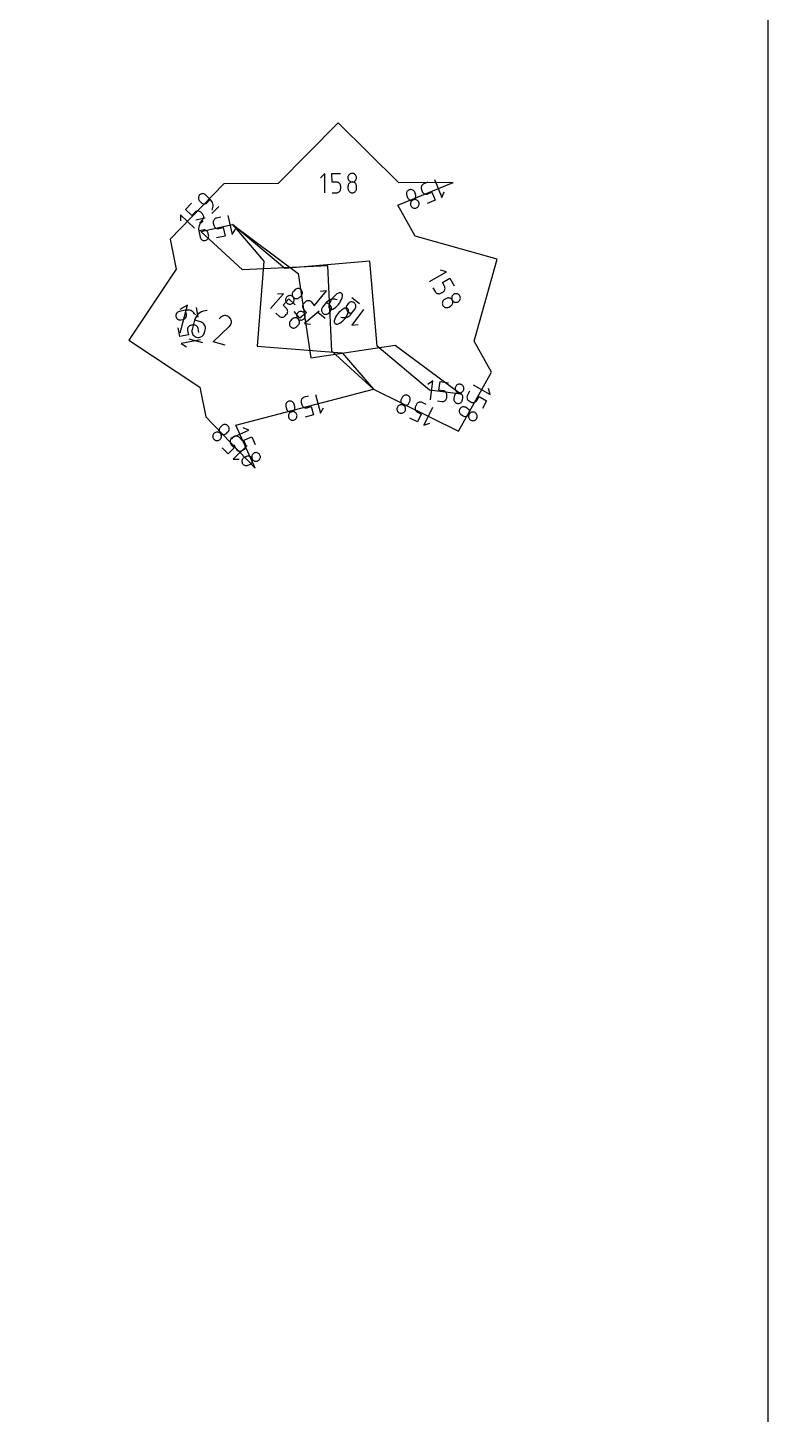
# Model space of a CAD drawing. Extents: x -2 to 214, y 3 to 282.
# Drawn here: x 194.89 to 214.39, y 105.25 to 141.77 of the extents above; entities that cross this region are included whole.
import ezdxf

# ---------------------------------------------------------------- set-up
doc = ezdxf.new("R2010")
doc.units = 0
doc.layers.add('Layer_1', color=7, linetype='CONTINUOUS')

msp = doc.modelspace()

# ---------------------------------------------------------------- linework, layer by layer
at = {"layer": 'Layer_1', "color": 5}
for points in [[(-1.511918, 3.023787), (214.388082, 3.023787), (214.388082, 282.423787), (-1.511918, 282.423787), (-1.511918, 3.023787)], [(199.583004, 131.514414), (200.87899, 130.170129), (200.370327, 131.300341), (203.994748, 132.243066), (202.893369, 133.249075), (202.791868, 135.491842), (200.5491, 135.390345), (199.447718, 136.39635), (200.279853, 136.584836), (202.015058, 135.297049), (202.343759, 133.076179), (204.564629, 133.404879), (206.29983, 132.117092), (205.466346, 132.222947), (204.088051, 133.382104), (203.894887, 135.618842), (201.658146, 135.425679), (200.279853, 136.584836), (201.10523, 135.620179), (200.931074, 133.381882), (203.169372, 133.207723), (203.994748, 132.243066), (206.229807, 131.138871), (207.101239, 132.692956), (206.643277, 133.50939), (207.251194, 135.670581), (205.090003, 136.278498), (204.632041, 137.094931), (206.095755, 137.693426), (204.66074, 137.683502), (203.0623, 139.259989), (201.485817, 137.661549), (200.050802, 137.651629), (198.644164, 136.193104), (198.801259, 135.410231), (197.557111, 133.541433), (199.425909, 132.297284), (199.583004, 131.514414)]]:
    msp.add_lwpolyline(points, dxfattribs=at)
at = {"layer": 'Layer_1', "color": 1}
for points in [[(202.71257, 137.414054), (202.709028, 137.925984), (202.596009, 137.811356)], [(202.904527, 137.415381), (203.018206, 137.416157), (203.018206, 137.416157), (203.038597, 137.418132), (203.057777, 137.423555), (203.075423, 137.432099), (203.091217, 137.443437), (203.104834, 137.457252), (203.11595, 137.473215), (203.124248, 137.491002), (203.129405, 137.510288), (203.131099, 137.530753), (203.130711, 137.587385), (203.130711, 137.587385), (203.128735, 137.60781), (203.123313, 137.626998), (203.114772, 137.64463), (203.103437, 137.660392), (203.089637, 137.673967), (203.073691, 137.685044), (203.055925, 137.693306), (203.036667, 137.698435), (203.016245, 137.700129), (202.902562, 137.699353), (202.900975, 137.927321), (203.128333, 137.928909)], [(203.54847, 137.817639), (203.54847, 137.817639), (203.546494, 137.83798), (203.541072, 137.857122), (203.532532, 137.874743), (203.521197, 137.890516), (203.507396, 137.904115), (203.491447, 137.915228), (203.473685, 137.923522), (203.454427, 137.928676), (203.434001, 137.930369), (203.434001, 137.930369), (203.413603, 137.928394), (203.394419, 137.922975), (203.376773, 137.914434), (203.360979, 137.903103), (203.347366, 137.889313), (203.33625, 137.873385), (203.327956, 137.855651), (203.322802, 137.836435), (203.321108, 137.816066), (203.321108, 137.816066), (203.323084, 137.795626), (203.328506, 137.77641), (203.33705, 137.758736), (203.348389, 137.742924), (203.362196, 137.729293), (203.378142, 137.718166), (203.395904, 137.709865), (203.415159, 137.704704), (203.435574, 137.703011), (203.435574, 137.703011), (203.455965, 137.704987), (203.475145, 137.710412), (203.492791, 137.71896), (203.508585, 137.730305), (203.522199, 137.744124), (203.533318, 137.760094), (203.541616, 137.777885), (203.546773, 137.797174), (203.548467, 137.817639)], [(203.323077, 137.531787), (203.323077, 137.531787), (203.325052, 137.511357), (203.330475, 137.49217), (203.339019, 137.474538), (203.350357, 137.458776), (203.364161, 137.445201), (203.38011, 137.434124), (203.397873, 137.425865), (203.417124, 137.420736), (203.437543, 137.419043), (203.437543, 137.419043), (203.457933, 137.421018), (203.477114, 137.426412), (203.49476, 137.434918), (203.510553, 137.446213), (203.524167, 137.459979), (203.535287, 137.475896), (203.543584, 137.493644), (203.548742, 137.512903), (203.550435, 137.533357), (203.550047, 137.589988), (203.550047, 137.589988), (203.548071, 137.610424), (203.542653, 137.62964), (203.534112, 137.647311), (203.522777, 137.663119), (203.508973, 137.676743), (203.493027, 137.687863), (203.475265, 137.696164), (203.456007, 137.701318), (203.435581, 137.703011), (203.435581, 137.703011), (203.415184, 137.701035), (203.395999, 137.69561), (203.37835, 137.687062), (203.36256, 137.67572), (203.348946, 137.661902), (203.33783, 137.645939), (203.329536, 137.628152), (203.324382, 137.608869), (203.322689, 137.588418), (203.323077, 137.531787)], [(205.42486, 137.695645), (205.319633, 137.65262), (205.319633, 137.65262), (205.30144, 137.643201), (205.285657, 137.631034), (205.272453, 137.616538), (205.262014, 137.600134), (205.254517, 137.582245), (205.250136, 137.563293), (205.249042, 137.543697), (205.251441, 137.523874), (205.257481, 137.504249), (205.278916, 137.45183), (205.278916, 137.45183), (205.288349, 137.433605), (205.30052, 137.417811), (205.315005, 137.404621), (205.331391, 137.39421), (205.349256, 137.386742), (205.368175, 137.382396), (205.387737, 137.381338), (205.407521, 137.383737), (205.427107, 137.389776), (205.532334, 137.432801), (205.618616, 137.221783), (205.408163, 137.13573)], [(205.602543, 137.7683), (205.796299, 137.294438), (205.858558, 137.442887)], [(199.74386, 136.964629), (199.74386, 136.964629), (199.757707, 136.996439), (199.766636, 137.029287), (199.770728, 137.062656), (199.770075, 137.096039), (199.764763, 137.128925), (199.754871, 137.160799), (199.740491, 137.191148), (199.72171, 137.219469), (199.698613, 137.245239), (199.57572, 137.363762), (199.57572, 137.363762), (199.559728, 137.376642), (199.542206, 137.386209), (199.523607, 137.392468), (199.504388, 137.395431), (199.484999, 137.395099), (199.4659, 137.39148), (199.447538, 137.38458), (199.430375, 137.374406), (199.41486, 137.360961), (199.41486, 137.360961), (199.402015, 137.345002), (199.392487, 137.327497), (199.38626, 137.308902), (199.383329, 137.289679), (199.383692, 137.270283), (199.387333, 137.25117), (199.394251, 137.232797), (199.404439, 137.215624), (199.417887, 137.200105), (199.458858, 137.16059), (199.458858, 137.16059), (199.474853, 137.147714), (199.492379, 137.138157), (199.510988, 137.131913), (199.530218, 137.12895), (199.54961, 137.129296), (199.56871, 137.132922), (199.587065, 137.139819), (199.60421, 137.149982), (199.619697, 137.163395), (199.698613, 137.245222)], [(205.079667, 137.431873), (205.079667, 137.431873), (205.070233, 137.450101), (205.058059, 137.465891), (205.04357, 137.479078), (205.02718, 137.489492), (205.009316, 137.496957), (204.990393, 137.501303), (204.970831, 137.502362), (204.951055, 137.499963), (204.931475, 137.49393), (204.931475, 137.49393), (204.913279, 137.484518), (204.897485, 137.472375), (204.88427, 137.457915), (204.873814, 137.441553), (204.866296, 137.42371), (204.861897, 137.404801), (204.860803, 137.385236), (204.863167, 137.365441), (204.869203, 137.345827), (204.890638, 137.293404), (204.890638, 137.293404), (204.900075, 137.275169), (204.912256, 137.259354), (204.926759, 137.246128), (204.943159, 137.235672), (204.961042, 137.228162), (204.979979, 137.223773), (204.999558, 137.222679), (205.019352, 137.225043), (205.038939, 137.231072), (205.038939, 137.231072), (205.057138, 137.240498), (205.072925, 137.252669), (205.086126, 137.267168), (205.096565, 137.283572), (205.104061, 137.301465), (205.108439, 137.320416), (205.109533, 137.34001), (205.107134, 137.359829), (205.101094, 137.379443), (205.07966, 137.431862)], [(199.413354, 136.621931), (199.49227, 136.703761), (199.49227, 136.703761), (199.505115, 136.719721), (199.514647, 136.737222), (199.520877, 136.755813), (199.523808, 136.775033), (199.523452, 136.794425), (199.519815, 136.813535), (199.512897, 136.831904), (199.502712, 136.849077), (199.489268, 136.864592), (199.448504, 136.903906), (199.448504, 136.903906), (199.432516, 136.916775), (199.415008, 136.926314), (199.396431, 136.932537), (199.37724, 136.935465), (199.357883, 136.935077), (199.338815, 136.931419), (199.320488, 136.924494), (199.303357, 136.914309), (199.287874, 136.900886), (199.208958, 136.819056), (199.04486, 136.977315), (199.202696, 137.140972)], [(199.740636, 136.869101), (199.918327, 137.053346)], [(204.976811, 137.082683), (204.976811, 137.082683), (204.986212, 137.064536), (204.998366, 137.048781), (205.012847, 137.035608), (205.029237, 137.025184), (205.047109, 137.017694), (205.066046, 137.013313), (205.085618, 137.012219), (205.105412, 137.014618), (205.125002, 137.020644), (205.125002, 137.020644), (205.143202, 137.03007), (205.158989, 137.042237), (205.172193, 137.056729), (205.182635, 137.073123), (205.190143, 137.090991), (205.194531, 137.10991), (205.195625, 137.129458), (205.193261, 137.14921), (205.187253, 137.168747), (205.187253, 137.168747), (205.177817, 137.186985), (205.165632, 137.202804), (205.151125, 137.216029), (205.134718, 137.226489), (205.116832, 137.234004), (205.097891, 137.238396), (205.078312, 137.239489), (205.058525, 137.237126), (205.038942, 137.231104), (205.038942, 137.231104), (205.020753, 137.221681), (205.004966, 137.20951), (204.991769, 137.195011), (204.98133, 137.178603), (204.973833, 137.16071), (204.969455, 137.141752), (204.968362, 137.122152), (204.970761, 137.102329), (204.976804, 137.082704)], [(199.280095, 136.483758), (198.911601, 136.839139), (198.91454, 136.678192)], [(199.564318, 136.750832), (199.314668, 136.694285)], [(199.509207, 136.672734), (199.509207, 136.672734), (199.480177, 136.653737), (199.454692, 136.631177), (199.432961, 136.605523), (199.415192, 136.577251), (199.401592, 136.546845), (199.392374, 136.514771), (199.387742, 136.481504), (199.387908, 136.447524), (199.393076, 136.413305), (199.430795, 136.24679), (199.430795, 136.24679), (199.437096, 136.227246), (199.446497, 136.209636), (199.458611, 136.194198), (199.473054, 136.181177), (199.489448, 136.170816), (199.507401, 136.163362), (199.526539, 136.159058), (199.546471, 136.158141), (199.566815, 136.160857), (199.566815, 136.160857), (199.58631, 136.167154), (199.603885, 136.176559), (199.619291, 136.188688), (199.632287, 136.203152), (199.642627, 136.219566), (199.650067, 136.237544), (199.654364, 136.2567), (199.655271, 136.276649), (199.65254, 136.297001), (199.639967, 136.352514), (199.639967, 136.352514), (199.63366, 136.372072), (199.624248, 136.389679), (199.612116, 136.40511), (199.597659, 136.418124), (199.581255, 136.428474), (199.563295, 136.435921), (199.544167, 136.440225), (199.524256, 136.441135), (199.50395, 136.438419), (199.393076, 136.413305)], [(199.973551, 136.777911), (199.862676, 136.752797), (199.862676, 136.752797), (199.843182, 136.7465), (199.82561, 136.737098), (199.8102, 136.724973), (199.797204, 136.710513), (199.786861, 136.694105), (199.77942, 136.676131), (199.775124, 136.656979), (199.774217, 136.637036), (199.776944, 136.616685), (199.789453, 136.56145), (199.789453, 136.56145), (199.795758, 136.541921), (199.805163, 136.524338), (199.817281, 136.508946), (199.831727, 136.495978), (199.848117, 136.48567), (199.866066, 136.478269), (199.885187, 136.474004), (199.905098, 136.473122), (199.925407, 136.475838), (200.036282, 136.500949), (200.086644, 136.278607), (199.864895, 136.228379)], [(200.16077, 136.820319), (200.273863, 136.321025), (200.359715, 136.457197)], [(205.466057, 135.084864), (205.912554, 135.335315), (205.757582, 135.378883)], [(205.559967, 134.917442), (205.615586, 134.818291), (205.615586, 134.818291), (205.627167, 134.801393), (205.64118, 134.787222), (205.657185, 134.775897), (205.674746, 134.767551), (205.693419, 134.762305), (205.712769, 134.760294), (205.732351, 134.761635), (205.75173, 134.766436), (205.770462, 134.774843), (205.819854, 134.802546), (205.819854, 134.802546), (205.836784, 134.814149), (205.850966, 134.828165), (205.862276, 134.84416), (205.870598, 134.8617), (205.875816, 134.880344), (205.877791, 134.899655), (205.876451, 134.919199), (205.871635, 134.938538), (205.863243, 134.957236), (205.807627, 135.056384), (206.006456, 135.167915), (206.117691, 134.969615)], [(201.280959, 134.375177), (201.626223, 134.753171), (201.465413, 134.745872)], [(202.083786, 134.69563), (202.083786, 134.69563), (202.098127, 134.710316), (202.109292, 134.726833), (202.117261, 134.744733), (202.121995, 134.763561), (202.123477, 134.782868), (202.121643, 134.8022), (202.116499, 134.821102), (202.108004, 134.839126), (202.096126, 134.855816), (202.096126, 134.855816), (202.081475, 134.870131), (202.064983, 134.881311), (202.047104, 134.889315), (202.028287, 134.894103), (202.008983, 134.89562), (201.989647, 134.893856), (201.970731, 134.888751), (201.952687, 134.880274), (201.935962, 134.868378), (201.89293, 134.831562), (201.89293, 134.831562), (201.878582, 134.816872), (201.867392, 134.800338), (201.859395, 134.782417), (201.854622, 134.763561), (201.853105, 134.744225), (201.854869, 134.724865), (201.85998, 134.705934), (201.868458, 134.687893), (201.880336, 134.671189), (201.880336, 134.671189), (201.895001, 134.656874), (201.911518, 134.645708), (201.929432, 134.637732), (201.948284, 134.632976), (201.967623, 134.631495), (201.986991, 134.633294), (202.005935, 134.638423), (202.023997, 134.646918), (202.040723, 134.658814), (202.083751, 134.69563)], [(202.430842, 134.44102), (202.7607, 134.833234), (202.600154, 134.819345)], [(203.172, 134.749104), (203.172, 134.749104), (203.165089, 134.759779), (203.156597, 134.768835), (203.146804, 134.77618), (203.135978, 134.781725), (203.124399, 134.785376), (203.112345, 134.787035), (203.100086, 134.786611), (203.087905, 134.784036), (203.076069, 134.779189), (203.076069, 134.779189), (203.032677, 134.753849), (202.992453, 134.724494), (202.955623, 134.691428), (202.922409, 134.654955), (202.893041, 134.61538), (202.867739, 134.573008), (202.846732, 134.528145), (202.83025, 134.481092), (202.818513, 134.432151), (202.818513, 134.432151), (202.817737, 134.426905), (202.817349, 134.42162), (202.817359, 134.416336), (202.817747, 134.411072), (202.818523, 134.405865), (202.819688, 134.400746), (202.821205, 134.395744), (202.823074, 134.390886), (202.825332, 134.386208), (202.825332, 134.386208), (202.832264, 134.375403), (202.840766, 134.366241), (202.85057, 134.358819), (202.8614, 134.353227), (202.872985, 134.349548), (202.885054, 134.34789), (202.897327, 134.348313), (202.909533, 134.350924), (202.921404, 134.355813), (202.921404, 134.355813), (202.964711, 134.381203), (203.004871, 134.410596), (203.041662, 134.443687), (203.074855, 134.480171), (203.104224, 134.519745), (203.129546, 134.562103), (203.150593, 134.606945), (203.167138, 134.653963), (203.178956, 134.702851), (203.178956, 134.702851), (203.179733, 134.708086), (203.180121, 134.713339), (203.180114, 134.718592), (203.179726, 134.723824), (203.178949, 134.729024), (203.177785, 134.734167), (203.176233, 134.73924), (203.174293, 134.744221), (203.172, 134.749097)], [(206.223291, 134.548013), (206.223291, 134.548013), (206.240147, 134.559574), (206.25429, 134.573569), (206.265589, 134.589557), (206.273922, 134.607104), (206.279161, 134.625759), (206.281171, 134.645091), (206.279866, 134.664649), (206.275075, 134.684002), (206.26669, 134.702703), (206.26669, 134.702703), (206.255101, 134.719608), (206.241085, 134.733783), (206.225083, 134.74511), (206.207533, 134.753461), (206.188881, 134.758717), (206.169567, 134.760763), (206.15003, 134.759458), (206.130715, 134.754688), (206.112064, 134.746328), (206.112064, 134.746328), (206.095123, 134.734721), (206.080921, 134.720688), (206.069572, 134.704668), (206.061207, 134.687103), (206.055947, 134.668431), (206.053901, 134.649091), (206.055207, 134.629526), (206.05999, 134.610176), (206.068372, 134.591483), (206.068372, 134.591483), (206.079954, 134.574588), (206.09397, 134.560417), (206.109982, 134.549097), (206.127547, 134.54075), (206.146223, 134.535508), (206.165577, 134.533497), (206.185163, 134.534837), (206.204545, 134.539642), (206.223277, 134.548045)], [(198.901858, 133.731915), (199.09948, 134.45874), (198.893952, 134.341046)], [(199.381141, 134.146704), (199.330782, 134.397674)], [(201.422695, 134.245715), (201.506635, 134.169045), (201.506635, 134.169045), (201.522936, 134.156642), (201.540692, 134.147586), (201.559445, 134.141864), (201.578735, 134.139465), (201.598113, 134.140347), (201.617118, 134.144506), (201.635293, 134.151915), (201.65218, 134.162561), (201.667328, 134.176426), (201.705524, 134.21824), (201.705524, 134.21824), (201.717952, 134.234567), (201.727015, 134.252329), (201.73273, 134.271069), (201.735129, 134.290334), (201.734212, 134.309673), (201.730038, 134.328635), (201.722619, 134.346764), (201.711976, 134.363613), (201.698136, 134.37873), (201.614197, 134.455399), (201.767948, 134.623723), (201.935824, 134.470385)], [(201.719963, 134.683568), (201.719963, 134.683568), (201.705686, 134.668939), (201.694552, 134.652453), (201.686594, 134.634564), (201.681845, 134.615733), (201.680364, 134.596411), (201.682163, 134.577058), (201.687278, 134.558131), (201.695755, 134.540087), (201.707633, 134.523386), (201.707633, 134.523386), (201.722298, 134.509067), (201.738812, 134.497901), (201.756719, 134.489922), (201.775561, 134.485156), (201.794882, 134.483639), (201.814225, 134.485402), (201.833127, 134.4905), (201.85114, 134.498953), (201.867798, 134.510792), (201.867798, 134.510792), (201.882145, 134.525482), (201.893335, 134.54202), (201.901333, 134.559948), (201.90611, 134.578807), (201.907627, 134.59815), (201.905827, 134.617514), (201.900719, 134.636444), (201.892249, 134.654485), (201.880378, 134.671182), (201.880378, 134.671182), (201.865717, 134.685495), (201.849203, 134.696653), (201.831292, 134.704629), (201.812436, 134.709385), (201.793094, 134.710866), (201.773719, 134.709067), (201.754771, 134.703934), (201.736702, 134.695439), (201.71997, 134.683537)], [(202.442656, 134.450795), (202.368749, 134.537173), (202.368749, 134.537173), (202.354091, 134.551485), (202.337578, 134.562647), (202.319671, 134.570627), (202.300819, 134.575382), (202.281479, 134.576899), (202.262108, 134.5751), (202.243164, 134.569974), (202.225098, 134.561475), (202.208366, 134.549576), (202.165334, 134.512757), (202.165334, 134.512757), (202.150994, 134.498074), (202.139825, 134.481561), (202.131856, 134.463661), (202.127118, 134.444837), (202.125636, 134.425529), (202.127471, 134.4062), (202.132614, 134.387295), (202.141109, 134.369272), (202.152994, 134.352575), (202.226905, 134.266193), (202.05368, 134.117981), (201.905863, 134.290743)], [(203.038597, 134.599519), (203.038597, 134.599519), (203.005778, 134.61115), (202.972282, 134.6178), (202.938609, 134.619599), (202.905257, 134.616636), (202.872731, 134.609062), (202.841528, 134.596979), (202.812152, 134.580511), (202.785101, 134.559775), (202.76088, 134.534887), (202.651243, 134.404525), (202.651243, 134.404525), (202.639471, 134.387672), (202.631121, 134.369515), (202.62615, 134.350507), (202.624527, 134.331101), (202.626185, 134.311758), (202.631107, 134.292927), (202.639245, 134.275066), (202.650562, 134.258633), (202.665012, 134.244081), (202.665012, 134.244081), (202.681857, 134.232313), (202.700004, 134.223969), (202.719001, 134.219006), (202.738393, 134.217383), (202.757726, 134.219076), (202.77655, 134.224022), (202.794415, 134.232189), (202.810861, 134.243538), (202.825438, 134.258027), (202.861929, 134.301415), (202.861929, 134.301415), (202.873698, 134.318253), (202.882041, 134.336382), (202.887001, 134.355351), (202.888624, 134.374711), (202.886931, 134.394012), (202.881985, 134.412801), (202.873814, 134.430637), (202.862465, 134.447066), (202.847977, 134.461636), (202.760883, 134.534887)], [(202.966535, 133.999328), (202.966535, 133.999328), (202.972786, 133.988254), (202.980709, 133.978701), (202.99004, 133.97077), (203.000507, 133.964579), (203.011842, 133.960233), (203.023777, 133.957834), (203.036036, 133.957502), (203.048355, 133.959337), (203.060462, 133.963457), (203.060462, 133.963457), (203.105311, 133.986113), (203.147245, 134.01297), (203.186016, 134.043739), (203.221385, 134.078124), (203.253103, 134.115843), (203.280934, 134.156599), (203.304627, 134.200104), (203.323938, 134.246071), (203.338627, 134.294204), (203.338627, 134.294204), (203.339721, 134.299397), (203.340426, 134.304646), (203.340737, 134.309924), (203.340663, 134.315201), (203.340204, 134.320444), (203.339357, 134.325626), (203.338158, 134.330713), (203.336571, 134.335673), (203.334595, 134.340478), (203.334595, 134.340478), (203.328333, 134.351689), (203.320403, 134.361348), (203.311068, 134.369353), (203.300598, 134.375593), (203.289256, 134.379968), (203.277314, 134.382367), (203.265038, 134.382684), (203.252694, 134.380814), (203.240548, 134.376655), (203.240548, 134.376655), (203.19578, 134.353943), (203.153906, 134.327044), (203.115174, 134.29625), (203.079826, 134.261851), (203.048104, 134.224132), (203.020256, 134.183389), (202.996525, 134.13991), (202.977153, 134.093985), (202.962386, 134.045905), (202.962386, 134.045905), (202.961293, 134.040726), (202.960587, 134.035509), (202.960277, 134.030263), (202.960354, 134.025017), (202.960813, 134.019782), (202.961659, 134.014575), (202.962894, 134.009417), (202.964517, 134.004326), (202.966528, 133.999321)], [(203.136535, 134.145642), (203.136535, 134.145642), (203.169999, 134.136029), (203.203838, 134.131425), (203.23756, 134.131683), (203.270668, 134.136657), (203.302676, 134.146193), (203.333085, 134.160148), (203.361406, 134.178369), (203.387148, 134.200714), (203.409814, 134.227028), (203.51133, 134.363807), (203.51133, 134.363807), (203.522054, 134.381344), (203.529286, 134.399974), (203.533092, 134.41925), (203.533551, 134.438719), (203.530729, 134.457928), (203.524672, 134.476424), (203.515461, 134.493756), (203.50317, 134.509473), (203.487863, 134.523118), (203.487863, 134.523118), (203.470333, 134.533842), (203.45171, 134.541067), (203.432448, 134.544867), (203.412996, 134.54529), (203.393798, 134.542433), (203.375309, 134.536351), (203.357977, 134.527111), (203.34225, 134.514785), (203.328577, 134.49944), (203.294791, 134.453914), (203.294791, 134.453914), (203.28407, 134.436391), (203.276842, 134.417789), (203.273042, 134.398552), (203.272619, 134.379132), (203.275476, 134.359969), (203.281558, 134.341515), (203.290794, 134.324208), (203.30312, 134.308499), (203.31847, 134.294835), (203.409853, 134.227014)], [(203.62885, 134.498244), (203.423082, 134.650954)], [(205.864114, 134.607234), (205.864114, 134.607234), (205.847188, 134.595635), (205.833006, 134.581616), (205.821699, 134.565617), (205.813377, 134.548073), (205.80816, 134.529429), (205.806184, 134.510115), (205.807525, 134.490571), (205.812337, 134.471235), (205.820726, 134.452548), (205.820726, 134.452548), (205.8323, 134.435647), (205.846288, 134.421458), (205.862262, 134.41012), (205.879784, 134.401748), (205.898415, 134.396478), (205.917722, 134.394432), (205.937269, 134.395737), (205.956626, 134.400528), (205.975352, 134.408927), (206.024744, 134.436634), (206.024744, 134.436634), (206.041685, 134.448241), (206.055887, 134.462267), (206.067229, 134.478283), (206.075594, 134.495845), (206.080854, 134.514514), (206.0829, 134.533849), (206.081594, 134.553411), (206.076804, 134.572764), (206.068418, 134.591462), (206.068418, 134.591462), (206.056833, 134.608367), (206.042814, 134.622545), (206.026801, 134.633865), (206.00924, 134.642209), (205.990567, 134.647451), (205.971221, 134.649462), (205.951638, 134.648121), (205.932267, 134.643316), (205.913542, 134.634917), (205.864146, 134.60721)], [(199.304433, 134.203727), (199.304433, 134.203727), (199.28616, 134.233219), (199.264231, 134.259254), (199.239124, 134.281613), (199.211304, 134.300074), (199.18124, 134.314422), (199.149402, 134.32443), (199.116262, 134.329884), (199.082289, 134.330554), (199.04795, 134.326229), (198.880557, 134.292641), (198.880557, 134.292641), (198.860865, 134.286824), (198.843025, 134.277863), (198.827291, 134.266133), (198.813917, 134.252015), (198.803154, 134.235886), (198.795259, 134.21812), (198.790482, 134.199099), (198.789082, 134.179191), (198.791304, 134.158787), (198.791304, 134.158787), (198.797118, 134.139141), (198.806085, 134.121339), (198.817829, 134.105641), (198.831969, 134.092288), (198.848122, 134.081546), (198.865913, 134.073665), (198.884956, 134.068895), (198.904874, 134.067484), (198.925289, 134.069707), (198.981095, 134.080907), (198.981095, 134.080907), (199.000787, 134.086728), (199.01862, 134.095703), (199.034347, 134.107447), (199.047714, 134.121583), (199.058466, 134.137726), (199.066354, 134.155495), (199.071127, 134.17451), (199.072531, 134.194393), (199.070316, 134.214758), (199.04795, 134.326219)], [(199.614458, 134.318719), (199.614458, 134.318719), (199.56351, 134.313952), (199.514728, 134.302131), (199.468715, 134.283719), (199.426061, 134.25918), (199.387364, 134.228986), (199.353216, 134.193602), (199.32421, 134.153492), (199.300944, 134.109126), (199.284011, 134.060972), (199.218327, 133.819397), (199.218327, 133.819397), (199.213039, 133.789651), (199.21312, 133.760278), (199.218232, 133.731859), (199.228039, 133.70497), (199.24221, 133.680198), (199.260407, 133.658128), (199.282293, 133.639336), (199.307534, 133.62441), (199.335792, 133.613928), (199.335792, 133.613928), (199.365531, 133.60864), (199.394886, 133.608721), (199.423284, 133.61384), (199.450145, 133.623662), (199.474889, 133.63785), (199.496937, 133.656078), (199.515712, 133.678004), (199.530635, 133.703298), (199.54113, 133.731626), (199.562991, 133.812031), (199.562991, 133.812031), (199.568283, 133.841756), (199.568212, 133.871086), (199.563108, 133.899446), (199.553308, 133.926264), (199.539136, 133.950962), (199.52093, 133.972968), (199.499019, 133.991704), (199.473735, 134.006602), (199.445414, 134.017086), (199.284011, 134.060972)], [(200.092606, 133.408143), (199.769807, 133.495914), (200.198647, 133.895001), (200.198647, 133.895001), (200.199124, 133.895346), (200.199586, 133.895696), (200.200041, 133.896048), (200.200485, 133.896436), (200.200926, 133.896825), (200.201367, 133.897248), (200.201812, 133.897671), (200.202263, 133.89813), (200.202722, 133.898624), (200.202722, 133.898624), (200.222227, 133.921717), (200.236874, 133.947173), (200.246671, 133.974319), (200.251628, 134.002492), (200.251748, 134.031021), (200.247042, 134.059243), (200.23752, 134.086488), (200.223183, 134.11209), (200.204049, 134.135376), (200.204049, 134.135376), (200.180832, 134.154747), (200.155305, 134.169292), (200.128124, 134.179033), (200.099947, 134.183954), (200.071429, 134.184049), (200.043231, 134.179315), (200.016007, 134.169737), (199.990413, 134.155315), (199.967109, 134.136036), (199.934858, 134.101143)], [(201.80887, 134.046713), (201.80887, 134.046713), (201.796438, 134.030383), (201.787382, 134.01262), (201.781667, 133.993877), (201.779268, 133.974608), (201.780186, 133.955269), (201.784359, 133.936307), (201.791781, 133.918175), (201.802418, 133.901329), (201.816254, 133.886224), (201.816254, 133.886224), (201.832548, 133.873809), (201.850286, 133.864736), (201.869015, 133.858982), (201.888277, 133.856548), (201.907619, 133.857395), (201.926592, 133.861515), (201.944742, 133.868899), (201.961612, 133.879524), (201.976753, 133.893378), (202.014949, 133.935193), (202.014949, 133.935193), (202.027384, 133.95153), (202.036464, 133.96931), (202.042204, 133.988078), (202.044638, 134.007378), (202.043756, 134.026753), (202.039611, 134.04575), (202.032217, 134.063907), (202.021591, 134.080777), (202.007759, 134.095897), (202.007759, 134.095897), (201.99145, 134.108308), (201.973688, 134.117364), (201.954934, 134.123086), (201.935637, 134.125484), (201.916263, 134.124603), (201.897262, 134.120443), (201.87909, 134.113031), (201.862206, 134.102385), (201.847065, 134.088531), (201.80887, 134.046716)], [(202.168474, 134.103277), (202.168474, 134.103277), (202.180849, 134.119544), (202.18988, 134.137271), (202.195585, 134.156), (202.197984, 134.175272), (202.197102, 134.194632), (202.192953, 134.213619), (202.185555, 134.231776), (202.17493, 134.248643), (202.161097, 134.263766), (202.161097, 134.263766), (202.144788, 134.276177), (202.12703, 134.285236), (202.108279, 134.290962), (202.088993, 134.293396), (202.069636, 134.292514), (202.050657, 134.288383), (202.03252, 134.281007), (202.015682, 134.270413), (202.000598, 134.256619), (202.000598, 134.256619), (201.988159, 134.240282), (201.979082, 134.222498), (201.973338, 134.203724), (201.970904, 134.18442), (201.971751, 134.165038), (201.975893, 134.146037), (201.983283, 134.127876), (201.993902, 134.11101), (202.007731, 134.095893), (202.007731, 134.095893), (202.024033, 134.083486), (202.041791, 134.074434), (202.060545, 134.068715), (202.079842, 134.066317), (202.09922, 134.067199), (202.118228, 134.071358), (202.136406, 134.078773), (202.153297, 134.08942), (202.168446, 134.103284)], [(202.567459, 134.304935), (202.178468, 133.972111), (202.338961, 133.959644)], [(202.525771, 134.277479), (202.72188, 134.112552)], [(203.733537, 134.340774), (203.42812, 133.929245), (203.587526, 133.95286)], [(199.398103, 133.736928), (199.375737, 133.848388), (199.375737, 133.848388), (199.369923, 133.868031), (199.360955, 133.885832), (199.349215, 133.901534), (199.335083, 133.914887), (199.318933, 133.925629), (199.301149, 133.933513), (199.28211, 133.938283), (199.262195, 133.939694), (199.241784, 133.937472), (199.186256, 133.926331), (199.186256, 133.926331), (199.166575, 133.920496), (199.148767, 133.911528), (199.133079, 133.899795), (199.119758, 133.885673), (199.109051, 133.869544), (199.101205, 133.851782), (199.096471, 133.832774), (199.095092, 133.812892), (199.097318, 133.792519), (199.119684, 133.681059), (198.896164, 133.636206), (198.851431, 133.85913)], [(199.435868, 133.548718), (198.933932, 133.447996), (199.067942, 133.358807)], [(199.129477, 133.572456), (199.492887, 133.473643)], [(205.491242, 131.961757), (205.55574, 132.46962), (205.42849, 132.371025)], [(205.681671, 131.937574), (205.794451, 131.923252), (205.794451, 131.923252), (205.814923, 131.9225), (205.834653, 131.925326), (205.853277, 131.93145), (205.870436, 131.940591), (205.885767, 131.952472), (205.898908, 131.966816), (205.909495, 131.983344), (205.917168, 132.001776), (205.921567, 132.021832), (205.928701, 132.078015), (205.928701, 132.078015), (205.929441, 132.098522), (205.926619, 132.11826), (205.920498, 132.136869), (205.911358, 132.153996), (205.89948, 132.169286), (205.885147, 132.182384), (205.868637, 132.192929), (205.850232, 132.200574), (205.830212, 132.204955), (205.717436, 132.219278), (205.746159, 132.445437), (205.971711, 132.416791)], [(206.373349, 132.250718), (206.373349, 132.250718), (206.37409, 132.271143), (206.371267, 132.290835), (206.365143, 132.309434), (206.356006, 132.326572), (206.344132, 132.341889), (206.329802, 132.35502), (206.313295, 132.3656), (206.294894, 132.373269), (206.274878, 132.377661), (206.274878, 132.377661), (206.254392, 132.378413), (206.234658, 132.375587), (206.216031, 132.369466), (206.198875, 132.360336), (206.183551, 132.348472), (206.170417, 132.334164), (206.159841, 132.317689), (206.152178, 132.299327), (206.147793, 132.279363), (206.147793, 132.279363), (206.147052, 132.258846), (206.149875, 132.239079), (206.155995, 132.220425), (206.165132, 132.203248), (206.177003, 132.187902), (206.191333, 132.174757), (206.207836, 132.164167), (206.22623, 132.156498), (206.246243, 132.152106), (206.246243, 132.152106), (206.266715, 132.151358), (206.286445, 132.154183), (206.305072, 132.160311), (206.322231, 132.169459), (206.337563, 132.181347), (206.3507, 132.195698), (206.361291, 132.212229), (206.368964, 132.230662), (206.373363, 132.250718)], [(206.52566, 132.189842), (206.470059, 132.090687), (206.470059, 132.090687), (206.461677, 132.07199), (206.456894, 132.052643), (206.455588, 132.033082), (206.457634, 132.013746), (206.462894, 131.995077), (206.471259, 131.977512), (206.482604, 131.961496), (206.496807, 131.947466), (206.513747, 131.935863), (206.563143, 131.908163), (206.563143, 131.908163), (206.581872, 131.899767), (206.601225, 131.894976), (206.620773, 131.893668), (206.640077, 131.89571), (206.658707, 131.900981), (206.676226, 131.909352), (206.6922, 131.920697), (206.706187, 131.934886), (206.717766, 131.951798), (206.773367, 132.050957), (206.972214, 131.939455), (206.861011, 131.741141)], [(206.619549, 132.357278), (207.066081, 132.106894), (207.022446, 132.261841)], [(201.90587, 131.846946), (201.90587, 131.846946), (201.898948, 131.866264), (201.888989, 131.883539), (201.876385, 131.898539), (201.861529, 131.911042), (201.844818, 131.920824), (201.826643, 131.927654), (201.807399, 131.931309), (201.787477, 131.931567), (201.76727, 131.928194), (201.76727, 131.928194), (201.747984, 131.921294), (201.730708, 131.911363), (201.715684, 131.898793), (201.703142, 131.883973), (201.693314, 131.86729), (201.686435, 131.849133), (201.682738, 131.829892), (201.682456, 131.809953), (201.685842, 131.789711), (201.700098, 131.7349), (201.700098, 131.7349), (201.707023, 131.715571), (201.716985, 131.698271), (201.729594, 131.683232), (201.744456, 131.670684), (201.761178, 131.660859), (201.779364, 131.653983), (201.798618, 131.65029), (201.818554, 131.650011), (201.838771, 131.653373), (201.838771, 131.653373), (201.858065, 131.660287), (201.875333, 131.670246), (201.890347, 131.682858), (201.902878, 131.697724), (201.912692, 131.714457), (201.919557, 131.732656), (201.92324, 131.751932), (201.923512, 131.771889), (201.920125, 131.792135), (201.90587, 131.846946)], [(202.283137, 132.062355), (202.173116, 132.033738), (202.173116, 132.033738), (202.15383, 132.026827), (202.136562, 132.016872), (202.121547, 132.004263), (202.109017, 131.989401), (202.099199, 131.972672), (202.09233, 131.954472), (202.088644, 131.935193), (202.088372, 131.915229), (202.091759, 131.894976), (202.106015, 131.840165), (202.106015, 131.840165), (202.112936, 131.820847), (202.122895, 131.803572), (202.135493, 131.788572), (202.150345, 131.776066), (202.167052, 131.766287), (202.185227, 131.759453), (202.204475, 131.755799), (202.2244, 131.755545), (202.244614, 131.758917), (202.354638, 131.787534), (202.412025, 131.5669), (202.19198, 131.509665)], [(202.468917, 132.110679), (202.597787, 131.615224), (202.679279, 131.754049)], [(204.622534, 131.774732), (204.622534, 131.774732), (204.615161, 131.755672), (204.611407, 131.736131), (204.611125, 131.716556), (204.614159, 131.697371), (204.620382, 131.67902), (204.629639, 131.661931), (204.641785, 131.646543), (204.656676, 131.633286), (204.674163, 131.6226), (204.674163, 131.6226), (204.693276, 131.615202), (204.712852, 131.611431), (204.732456, 131.611135), (204.751654, 131.614165), (204.770012, 131.620374), (204.787098, 131.629613), (204.802472, 131.641735), (204.815708, 131.656587), (204.826369, 131.674025), (204.826369, 131.674025), (204.833784, 131.693173), (204.837569, 131.712781), (204.837873, 131.732409), (204.834839, 131.751629), (204.828627, 131.770008), (204.819377, 131.787111), (204.807234, 131.802506), (204.792347, 131.815764), (204.774867, 131.826446), (204.774867, 131.826446), (204.755774, 131.833837), (204.736202, 131.837604), (204.716598, 131.837893), (204.697393, 131.834849), (204.679021, 131.828619), (204.661914, 131.819344), (204.646509, 131.807174), (204.633237, 131.792255), (204.622534, 131.774732)], [(204.9523, 131.928907), (204.9523, 131.928907), (204.959708, 131.948045), (204.963479, 131.967624), (204.963765, 131.987214), (204.960731, 132.006391), (204.954494, 132.024721), (204.94522, 132.041778), (204.933059, 132.057134), (204.918162, 132.070367), (204.900678, 132.081038), (204.900678, 132.081038), (204.881575, 132.08844), (204.862017, 132.092232), (204.842427, 132.09256), (204.823229, 132.089562), (204.804881, 132.083377), (204.787796, 132.074149), (204.772411, 132.06202), (204.759154, 132.047126), (204.748454, 132.029614), (204.723368, 131.978839), (204.723368, 131.978839), (204.715956, 131.95969), (204.712168, 131.94009), (204.711864, 131.920465), (204.714898, 131.901252), (204.72111, 131.88288), (204.730364, 131.865781), (204.74251, 131.850389), (204.757401, 131.837131), (204.774888, 131.826446), (204.774888, 131.826446), (204.794001, 131.819052), (204.813581, 131.81528), (204.833184, 131.814991), (204.85239, 131.818036), (204.870759, 131.824266), (204.887858, 131.833537), (204.903257, 131.845704), (204.916525, 131.860616), (204.927221, 131.878131), (204.952307, 131.928907)], [(205.37854, 131.844931), (205.276619, 131.895283), (205.276619, 131.895283), (205.257513, 131.902678), (205.23794, 131.906445), (205.218337, 131.906738), (205.199135, 131.903701), (205.180762, 131.897471), (205.16366, 131.888203), (205.148257, 131.876039), (205.134989, 131.86112), (205.124283, 131.843598), (205.0992, 131.792826), (205.0992, 131.792826), (205.091792, 131.773688), (205.088017, 131.754109), (205.087728, 131.734519), (205.090762, 131.715346), (205.096995, 131.697019), (205.10627, 131.679958), (205.118433, 131.664602), (205.133335, 131.651369), (205.150826, 131.640691), (205.25275, 131.590339), (205.151774, 131.385946), (204.947925, 131.486654)], [(206.111976, 131.997342), (206.111976, 131.997342), (206.111235, 131.976835), (206.114057, 131.957097), (206.120185, 131.938485), (206.129329, 131.921357), (206.141207, 131.906068), (206.15554, 131.892969), (206.17205, 131.882425), (206.190451, 131.874783), (206.210461, 131.870402), (206.210461, 131.870402), (206.230932, 131.86964), (206.25066, 131.872441), (206.269279, 131.878526), (206.286431, 131.887625), (206.301756, 131.899457), (206.314893, 131.913758), (206.325477, 131.930247), (206.333146, 131.948652), (206.337542, 131.968696), (206.344675, 132.02488), (206.344675, 132.02488), (206.345451, 132.045397), (206.342629, 132.06516), (206.336512, 132.083808), (206.327375, 132.100981), (206.315504, 132.11632), (206.301177, 132.129461), (206.284671, 132.140044), (206.26627, 132.147713), (206.246253, 132.152106), (206.246253, 132.152106), (206.225746, 132.152857), (206.206012, 132.150028), (206.187385, 132.143903), (206.170226, 132.134756), (206.154898, 132.122871), (206.141761, 132.108523), (206.131177, 132.091999), (206.123508, 132.073574), (206.119112, 132.053525), (206.111976, 131.997342)], [(201.757389, 131.514576), (201.757389, 131.514576), (201.764286, 131.495339), (201.774234, 131.47811), (201.786828, 131.46312), (201.801684, 131.450603), (201.818398, 131.4408), (201.836581, 131.433935), (201.855835, 131.430245), (201.875771, 131.429966), (201.895988, 131.433328), (201.895988, 131.433328), (201.915278, 131.440242), (201.93255, 131.450201), (201.947568, 131.462802), (201.960102, 131.477658), (201.96992, 131.494366), (201.976796, 131.51253), (201.980493, 131.531756), (201.980782, 131.55165), (201.977431, 131.571811), (201.977431, 131.571811), (201.970509, 131.591143), (201.96054, 131.608447), (201.947928, 131.623489), (201.933062, 131.636041), (201.916337, 131.645873), (201.898147, 131.652752), (201.878893, 131.656449), (201.858961, 131.656731), (201.838754, 131.653373), (201.838754, 131.653373), (201.819467, 131.646459), (201.802202, 131.6365), (201.787188, 131.623888), (201.774658, 131.609018), (201.764843, 131.592286), (201.757975, 131.574079), (201.754288, 131.5548), (201.754016, 131.534833), (201.757389, 131.514576)], [(205.550646, 131.759905), (205.323891, 131.30092), (205.476355, 131.352577)], [(206.419566, 131.768562), (206.419566, 131.768562), (206.400837, 131.776958), (206.381484, 131.781749), (206.361933, 131.783054), (206.342625, 131.781008), (206.323995, 131.775734), (206.306476, 131.767363), (206.290506, 131.756021), (206.276518, 131.741832), (206.264947, 131.724927), (206.264947, 131.724927), (206.256558, 131.70624), (206.25175, 131.686905), (206.250409, 131.667361), (206.25242, 131.648046), (206.257641, 131.629402), (206.265963, 131.611858), (206.277277, 131.595863), (206.291455, 131.581844), (206.308388, 131.570248), (206.357784, 131.542548), (206.357784, 131.542548), (206.37652, 131.534145), (206.395895, 131.529343), (206.415477, 131.528013), (206.434824, 131.530035), (206.453496, 131.535281), (206.471054, 131.543631), (206.48706, 131.554955), (206.501072, 131.569133), (206.512657, 131.586042), (206.512657, 131.586042), (206.521039, 131.604743), (206.525823, 131.624096), (206.527128, 131.643661), (206.525082, 131.663), (206.519818, 131.681666), (206.511454, 131.699227), (206.500105, 131.71524), (206.485906, 131.729266), (206.468973, 131.740865), (206.419577, 131.768562)], [(206.556327, 131.431204), (206.556327, 131.431204), (206.574979, 131.422847), (206.594293, 131.418081), (206.61383, 131.416776), (206.633145, 131.418815), (206.6518, 131.424071), (206.669347, 131.432425), (206.685349, 131.443752), (206.699361, 131.457934), (206.710946, 131.474839), (206.710946, 131.474839), (206.719328, 131.49354), (206.724116, 131.512893), (206.725421, 131.532455), (206.72341, 131.551784), (206.718168, 131.570439), (206.709832, 131.587982), (206.698532, 131.60397), (206.684389, 131.617965), (206.66753, 131.629518), (206.66753, 131.629518), (206.648794, 131.637921), (206.629412, 131.642723), (206.609826, 131.644053), (206.590473, 131.642031), (206.571797, 131.636782), (206.554235, 131.628435), (206.538226, 131.617115), (206.524211, 131.60294), (206.512632, 131.586042), (206.512632, 131.586042), (206.504254, 131.567348), (206.49947, 131.547998), (206.498158, 131.528433), (206.500197, 131.509094), (206.505464, 131.490421), (206.513832, 131.472857), (206.525181, 131.456841), (206.539387, 131.442807), (206.556327, 131.431204)], [(199.798396, 131.086657), (199.798396, 131.086657), (199.785016, 131.071205), (199.774877, 131.054088), (199.767994, 131.035758), (199.764371, 131.016676), (199.764025, 130.997302), (199.76696, 130.978089), (199.77319, 130.959498), (199.782726, 130.94199), (199.795571, 130.926023), (199.795571, 130.926023), (199.811061, 130.9126), (199.828206, 130.902433), (199.846558, 130.895529), (199.86565, 130.891892), (199.885025, 130.891528), (199.904226, 130.894449), (199.922796, 130.900658), (199.940273, 130.910162), (199.956201, 130.922971), (199.956201, 130.922971), (199.969649, 130.938487), (199.979841, 130.955656), (199.986762, 130.974029), (199.99041, 130.993139), (199.990773, 131.012538), (199.987849, 131.031761), (199.981626, 131.050356), (199.972097, 131.067864), (199.959256, 131.083827), (199.959256, 131.083827), (199.943773, 131.09724), (199.926628, 131.107404), (199.908273, 131.1143), (199.88917, 131.117927), (199.86977, 131.118273), (199.850537, 131.115327), (199.831928, 131.109083), (199.814395, 131.09953), (199.798396, 131.086657)], [(200.160865, 131.12028), (200.160865, 131.12028), (200.174306, 131.135788), (200.184476, 131.15294), (200.191366, 131.171281), (200.194979, 131.190359), (200.195303, 131.20972), (200.19234, 131.228907), (200.186089, 131.247474), (200.176539, 131.264958), (200.163691, 131.280914), (200.163691, 131.280914), (200.148214, 131.294337), (200.131091, 131.304518), (200.112767, 131.311447), (200.0937, 131.315109), (200.074339, 131.315493), (200.055145, 131.312583), (200.036564, 131.306367), (200.019052, 131.296831), (200.00306, 131.283965), (199.96229, 131.244659), (199.96229, 131.244659), (199.948838, 131.229147), (199.93865, 131.211977), (199.931729, 131.193612), (199.928085, 131.174505), (199.927721, 131.155117), (199.930649, 131.135894), (199.936876, 131.117303), (199.946411, 131.099794), (199.959256, 131.083827), (199.959256, 131.083827), (199.974746, 131.070404), (199.991895, 131.060241), (200.01025, 131.05334), (200.029353, 131.049714), (200.048745, 131.049368), (200.067975, 131.052314), (200.086577, 131.058554), (200.104103, 131.068108), (200.120094, 131.080973), (200.160865, 131.12028)], [(200.24247, 130.960733), (200.709311, 131.17084), (200.558788, 131.227902)], [(200.533631, 130.897166), (200.454725, 130.97901), (200.454725, 130.97901), (200.439245, 130.992426), (200.4221, 131.00259), (200.403749, 131.00949), (200.38465, 131.01312), (200.365254, 131.013469), (200.346024, 131.010527), (200.327418, 131.004287), (200.309885, 130.994733), (200.29389, 130.981861), (200.25312, 130.942554), (200.25312, 130.942554), (200.239676, 130.927046), (200.229505, 130.909897), (200.222612, 130.891556), (200.218999, 130.872482), (200.218671, 130.853125), (200.221634, 130.833937), (200.227889, 130.815371), (200.237439, 130.797883), (200.250294, 130.78192), (200.329196, 130.700076), (200.16507, 130.541848), (200.007266, 130.705533)], [(200.666861, 130.758968), (200.298304, 130.403651), (200.459255, 130.40073)], [(200.321255, 130.785684), (200.36791, 130.682017), (200.36791, 130.682017), (200.377957, 130.664163), (200.390668, 130.64881), (200.405612, 130.636121), (200.422369, 130.626257), (200.440505, 130.619385), (200.459601, 130.615663), (200.479222, 130.615261), (200.49895, 130.618337), (200.518352, 130.625058), (200.569995, 130.648299), (200.569995, 130.648299), (200.587881, 130.658363), (200.603241, 130.671074), (200.61592, 130.686011), (200.625759, 130.702746), (200.632599, 130.720858), (200.636286, 130.739922), (200.636663, 130.759508), (200.633573, 130.779197), (200.62686, 130.798557), (200.580205, 130.902224), (200.788093, 130.995788), (200.881407, 130.788454)], [(200.596863, 130.449868), (200.596863, 130.449868), (200.578977, 130.439803), (200.563617, 130.427089), (200.550942, 130.412149), (200.541107, 130.39541), (200.534266, 130.377295), (200.53058, 130.358234), (200.530202, 130.338648), (200.533289, 130.318963), (200.539999, 130.299609), (200.539999, 130.299609), (200.550035, 130.281752), (200.562721, 130.266388), (200.577633, 130.253681), (200.594348, 130.2438), (200.612442, 130.236907), (200.631492, 130.233171), (200.651081, 130.232751), (200.670784, 130.235817), (200.690176, 130.24253), (200.741819, 130.265775), (200.741819, 130.265775), (200.759716, 130.275839), (200.7751, 130.288564), (200.787815, 130.303515), (200.797692, 130.320272), (200.804579, 130.338401), (200.808307, 130.357483), (200.808717, 130.377087), (200.805651, 130.396786), (200.798948, 130.41615), (200.798948, 130.41615), (200.788898, 130.434011), (200.776184, 130.449367), (200.761233, 130.462057), (200.744476, 130.471917), (200.726336, 130.478785), (200.707244, 130.482504), (200.687622, 130.482902), (200.667902, 130.479826), (200.648506, 130.473109), (200.596863, 130.449868)], [(200.949419, 130.359204), (200.949419, 130.359204), (200.96723, 130.369234), (200.982548, 130.381927), (200.995213, 130.396856), (201.005062, 130.413599), (201.011927, 130.431721), (201.015646, 130.450796), (201.016055, 130.4704), (201.012989, 130.490095), (201.006283, 130.509463), (201.006283, 130.509463), (200.996232, 130.527324), (200.983522, 130.542684), (200.968578, 130.555373), (200.951835, 130.565241), (200.933716, 130.57212), (200.914656, 130.575852), (200.89508, 130.576272), (200.87542, 130.573224), (200.856105, 130.566542), (200.856105, 130.566542), (200.838209, 130.556474), (200.822824, 130.543746), (200.810107, 130.528792), (200.800225, 130.512031), (200.793336, 130.493895), (200.789603, 130.47481), (200.789187, 130.455206), (200.792249, 130.43551), (200.798948, 130.41615), (200.798948, 130.41615), (200.808995, 130.398299), (200.821709, 130.382946), (200.836657, 130.370257), (200.853417, 130.360397), (200.871561, 130.353528), (200.89066, 130.34981), (200.910288, 130.349408), (200.930016, 130.352487), (200.949419, 130.359204)]]:
    msp.add_lwpolyline(points, dxfattribs=at)

doc.saveas('drawing.dxf')
